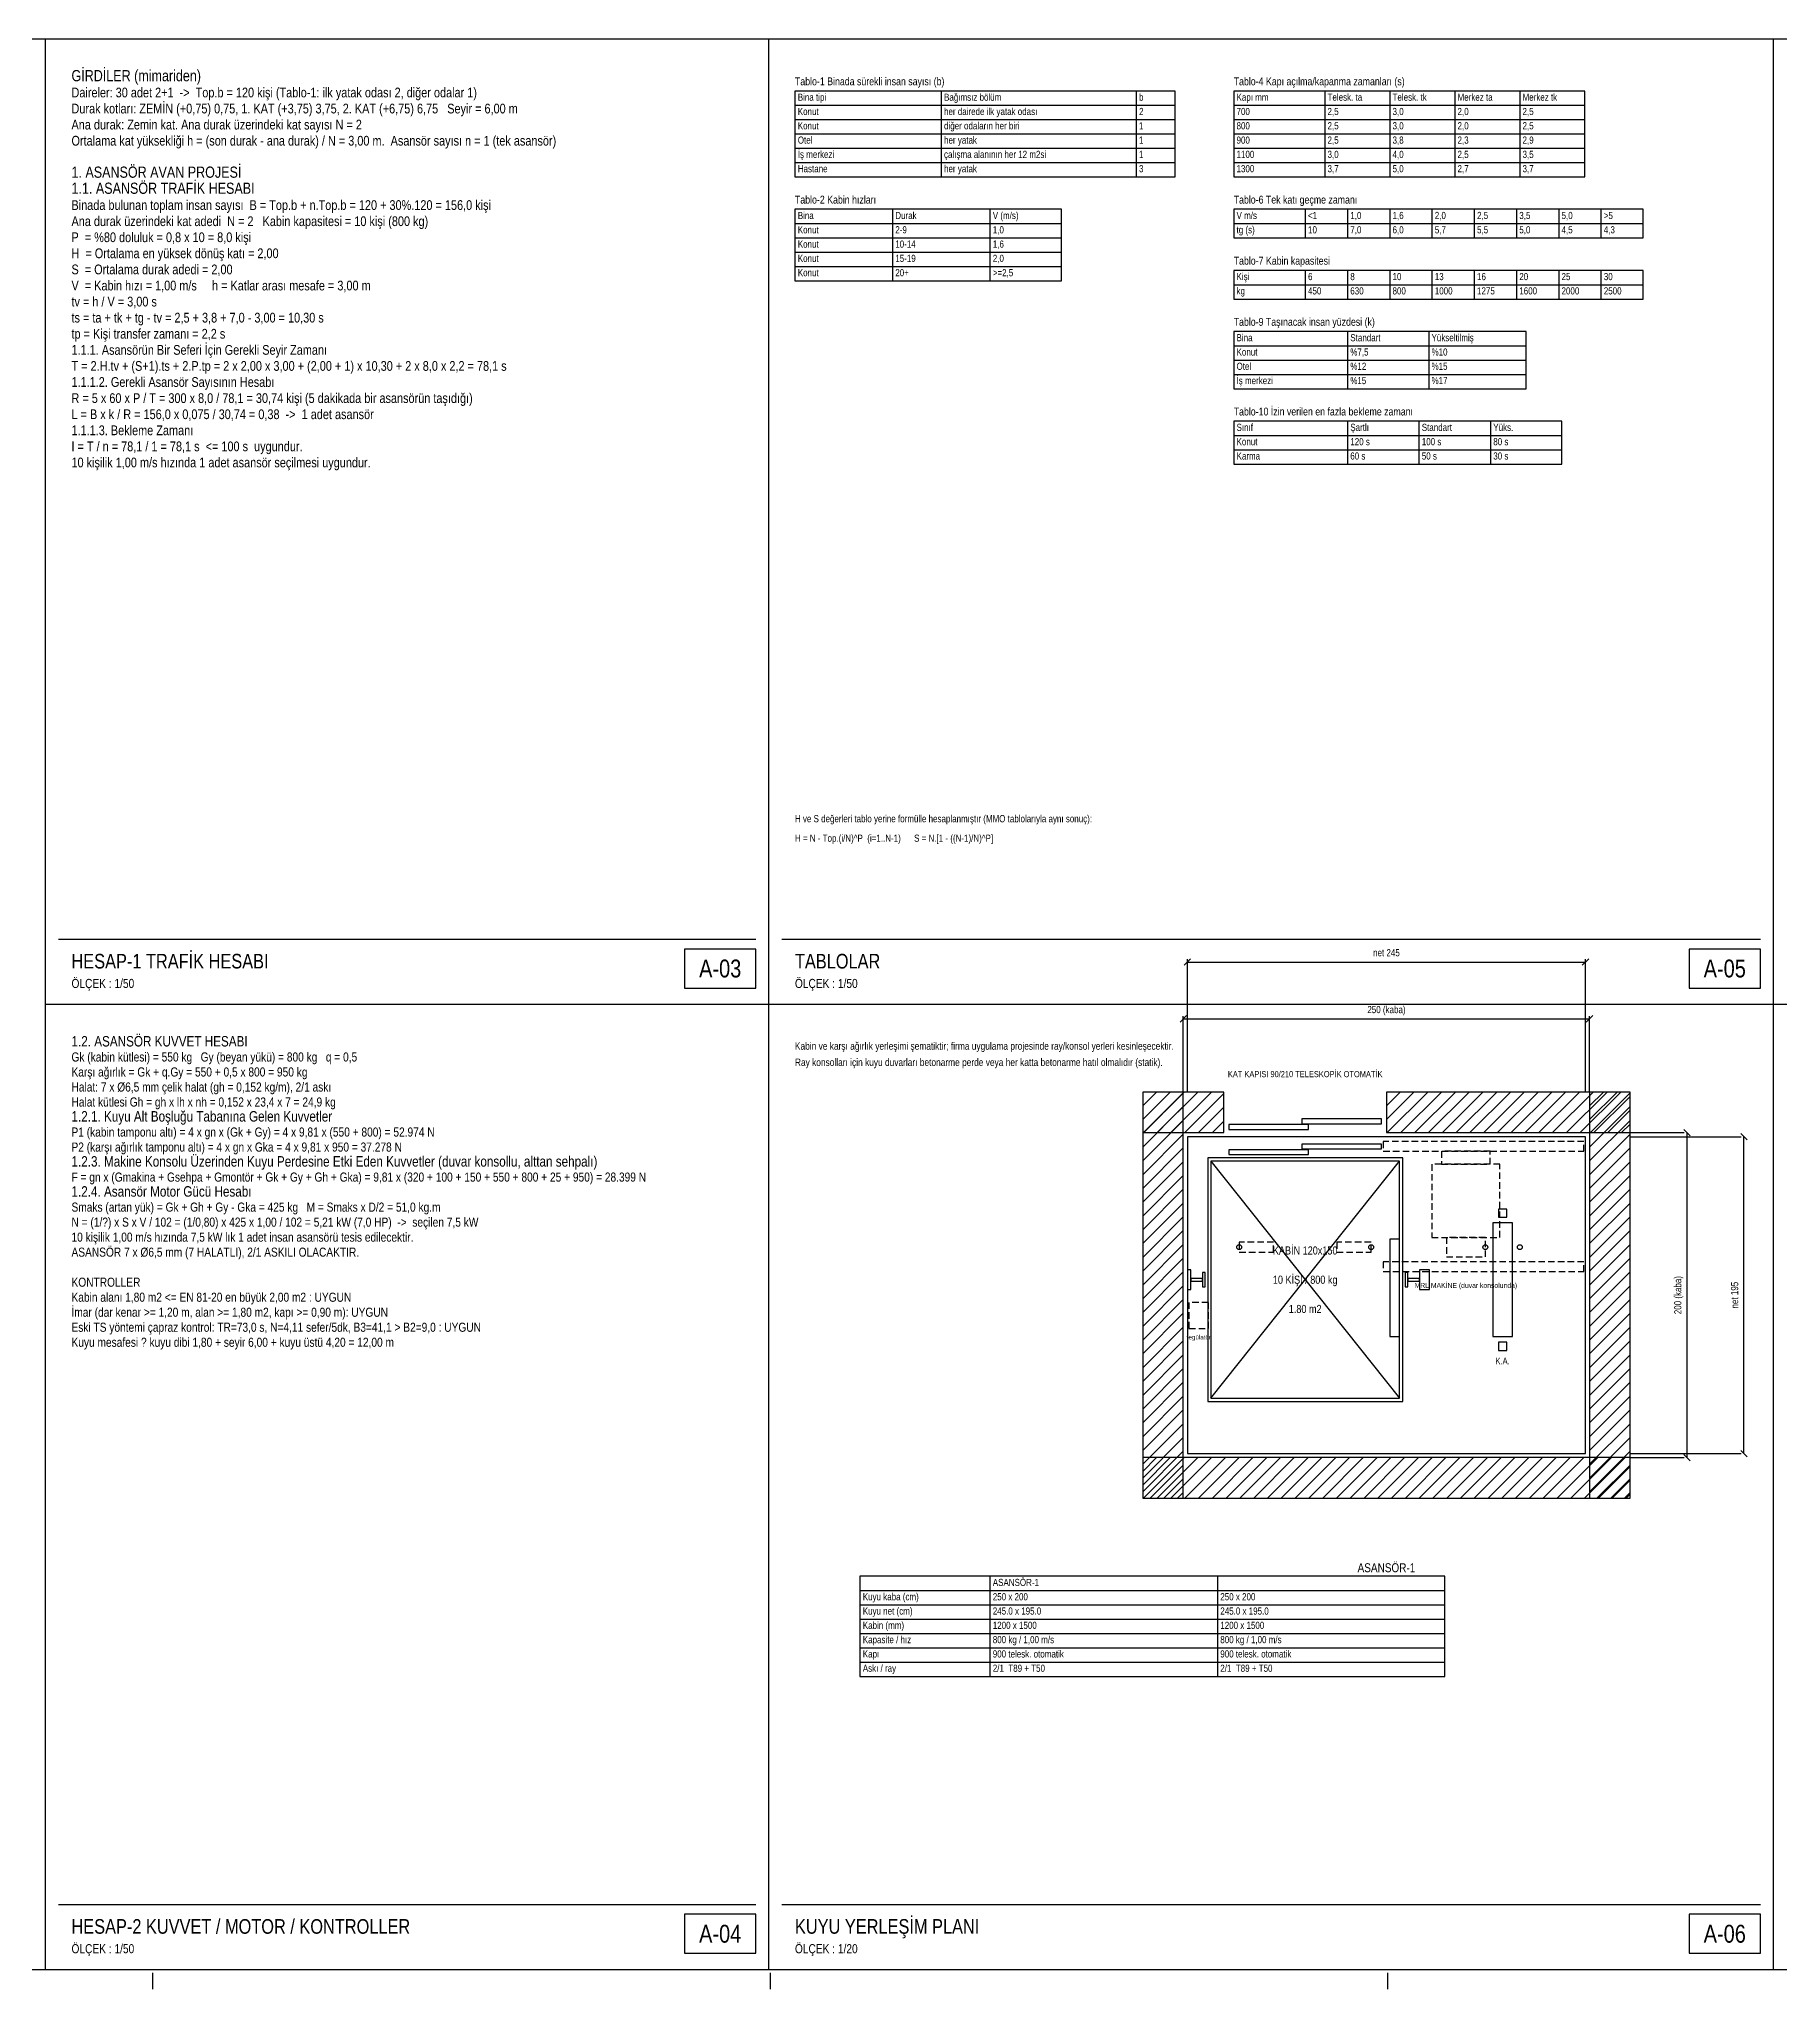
# Model space of a CAD drawing. Header units: centimetres. Extents: x 0 to 13208, y -30 to 2970.
# Drawn here: x 3725 to 6403, y -30 to 2970 of the extents above; entities that cross this region are included whole.
import ezdxf
from ezdxf.enums import TextEntityAlignment as Align

# ---------------------------------------------------------------- set-up
doc = ezdxf.new("R2010")
doc.units = ezdxf.units.CM
doc.linetypes.add('CENTER', pattern=[40, 25, -5, 5, -5])
doc.linetypes.add('DASHED', pattern=[15, 10, -5])
for name, color, linetype in [('SCOTT-ANTET', 4, 'CONTINUOUS'), ('SCOTT-BASLIK', 5, 'CONTINUOUS'), ('SCOTT-CERCEVE', 7, 'CONTINUOUS'), ('SCOTT-DUVAR', 7, 'CONTINUOUS'), ('SCOTT-EKSEN', 8, 'CENTER'), ('SCOTT-HALAT', 6, 'CONTINUOUS'), ('SCOTT-KA', 30, 'CONTINUOUS'), ('SCOTT-KABIN', 5, 'CONTINUOUS'), ('SCOTT-KAPI', 3, 'CONTINUOUS'), ('SCOTT-MOTOR', 6, 'CONTINUOUS'), ('SCOTT-MOTOR-GIZLI', 6, 'DASHED'), ('SCOTT-OLCU', 3, 'CONTINUOUS'), ('SCOTT-RAY', 1, 'CONTINUOUS'), ('SCOTT-SIVA', 8, 'CONTINUOUS'), ('SCOTT-TABLO', 4, 'CONTINUOUS'), ('SCOTT-TARAMA', 8, 'CONTINUOUS'), ('SCOTT-UYARI', 1, 'CONTINUOUS'), ('SCOTT-YAZI', 4, 'CONTINUOUS')]:
    doc.layers.add(name, color=color, linetype=linetype)
doc.styles.get("Standard").update_dxf_attribs({"font": 'arial.ttf', "width": 0.8})

msp = doc.modelspace()

# ---------------------------------------------------------------- linework, layer by layer
at = {"layer": 'SCOTT-ANTET'}
for p, q in [((3754.8, 1585), (4827.8, 1585)), ((4867.8, 1585), (6373.3, 1585)), ((3754.8, 100), (4827.8, 100)), ((4867.8, 100), (6373.3, 100))]:
    msp.add_line(p, q, dxfattribs=at)
for points in [[(4717.8, 1510), (4827.8, 1510), (4827.8, 1570), (4717.8, 1570)], [(6263.3, 1510), (6373.3, 1510), (6373.3, 1570), (6263.3, 1570)], [(4717.8, 25), (4827.8, 25), (4827.8, 85), (4717.8, 85)], [(6263.3, 25), (6373.3, 25), (6373.3, 85), (6263.3, 85)]]:
    msp.add_lwpolyline(points, close=True, dxfattribs=at)
at = {"layer": 'SCOTT-CERCEVE'}
for p, q in [((3734.8, 0), (3734.8, 2970)), ((4847.8, 0), (4847.8, 2970)), ((6393.3, 0), (6393.3, 2970)), ((3734.8, 1485), (4847.8, 1485)), ((4847.8, 1485), (6393.3, 1485)), ((6393.3, 1485), (8855.4, 1485))]:
    msp.add_line(p, q, dxfattribs=at)
for points in [[(0, 0), (13207.9, 0), (13207.9, 2970), (0, 2970)], [(100, 0), (13182.9, 0), (13182.9, 2970), (100, 2970)]]:
    msp.add_lwpolyline(points, close=True, dxfattribs=at)
at = {"layer": 'SCOTT-DUVAR'}
for points in [[(5422.8, 725), (5485.3, 725), (5485.3, 1350), (5422.8, 1350)], [(5422.8, 1287.5), (5547.8, 1287.5), (5547.8, 1350), (5422.8, 1350)], [(5797.8, 1287.5), (6172.8, 1287.5), (6172.8, 1350), (5797.8, 1350)], [(6110.3, 725), (6172.8, 725), (6172.8, 1350), (6110.3, 1350)], [(5422.8, 725), (6172.8, 725), (6172.8, 787.5), (5422.8, 787.5)]]:
    msp.add_lwpolyline(points, close=True, dxfattribs=at)
at = {"layer": 'SCOTT-EKSEN'}
for p, q in [((3900, -30), (3900, -5)), ((4850, -30), (4850, -5)), ((5800, -30), (5800, -5))]:
    msp.add_line(p, q, dxfattribs=at)
at = {"layer": 'SCOTT-HALAT'}
for centre in [(5571.3, 1111.2), (5774.3, 1111.2), (5950, 1111.2), (6003, 1111.2)]:
    msp.add_circle(centre, 3.75, dxfattribs=at)
at = {"layer": 'SCOTT-KA'}
msp.add_lwpolyline([(5961.5, 973.8), (5991.5, 973.8), (5991.5, 1148.8), (5961.5, 1148.8)], close=True, dxfattribs=at)
at = {"layer": 'SCOTT-KABIN'}
for p, q in [((5527.8, 878.8), (5817.8, 1243.8)), ((5527.8, 1243.8), (5817.8, 878.8))]:
    msp.add_line(p, q, dxfattribs=at)
for points in [[(5522.8, 873.8), (5822.8, 873.8), (5822.8, 1248.8), (5522.8, 1248.8)], [(5527.8, 878.8), (5817.8, 878.8), (5817.8, 1243.8), (5527.8, 1243.8)], [(5802.8, 973.8), (5817.8, 973.8), (5817.8, 1123.8), (5802.8, 1123.8)]]:
    msp.add_lwpolyline(points, close=True, dxfattribs=at)
at = {"layer": 'SCOTT-KAPI'}
for points in [[(5555.3, 1292.5), (5677.8, 1292.5), (5677.8, 1300), (5555.3, 1300)], [(5667.8, 1301.2), (5790.3, 1301.2), (5790.3, 1308.8), (5667.8, 1308.8)], [(5555.3, 1253.8), (5677.8, 1253.8), (5677.8, 1261.2), (5555.3, 1261.2)], [(5667.8, 1262.5), (5790.3, 1262.5), (5790.3, 1270), (5667.8, 1270)]]:
    msp.add_lwpolyline(points, close=True, dxfattribs=at)
at = {"layer": 'SCOTT-MOTOR-GIZLI'}
for points in [[(5792.8, 1258.8), (6101.5, 1258.8), (6101.5, 1273.8), (5792.8, 1273.8)], [(5867.5, 1126.2), (5972.5, 1126.2), (5972.5, 1238.8), (5867.5, 1238.8)], [(5882.5, 1238.8), (5957.5, 1238.8), (5957.5, 1258.8), (5882.5, 1258.8)], [(5571.3, 1103.8), (5624.3, 1103.8), (5624.3, 1118.8), (5571.3, 1118.8)], [(5721.3, 1103.8), (5774.3, 1103.8), (5774.3, 1118.8), (5721.3, 1118.8)], [(5890, 1096.2), (5950, 1096.2), (5950, 1126.2), (5890, 1126.2)], [(5792.8, 1073.8), (6101.5, 1073.8), (6101.5, 1088.8), (5792.8, 1088.8)], [(5494, 986.2), (5524, 986.2), (5524, 1026.2), (5494, 1026.2)]]:
    msp.add_lwpolyline(points, close=True, dxfattribs=at)
at = {"layer": 'SCOTT-OLCU'}
for p, q in [((5486.6, 1545), (5496.5, 1555)), ((5491.5, 1350), (5491.5, 1554.4)), ((5491.5, 1550), (6104, 1550)), ((6099.1, 1545), (6109, 1555)), ((6104, 1350), (6104, 1554.4)), ((5480.3, 1457.5), (5490.2, 1467.5)), ((5485.3, 1350), (5485.3, 1466.9)), ((5485.3, 1462.5), (6110.3, 1462.5)), ((6105.3, 1457.5), (6115.2, 1467.5)), ((6110.3, 1350), (6110.3, 1466.9)), ((6265.2, 1282.5), (6255.3, 1292.5)), ((6172.8, 1287.5), (6255.9, 1287.5)), ((6172.8, 1281.2), (6343.4, 1281.2)), ((6260.3, 787.5), (6260.3, 1287.5)), ((6352.7, 1276.3), (6342.8, 1286.2)), ((6347.8, 793.8), (6347.8, 1281.2)), ((6172.8, 793.8), (6343.4, 793.8)), ((6172.8, 787.5), (6255.9, 787.5)), ((6265.2, 782.5), (6255.3, 792.5)), ((6352.7, 788.8), (6342.8, 798.7))]:
    msp.add_line(p, q, dxfattribs=at)
at = {"layer": 'SCOTT-RAY'}
for points in [[(5970.3, 1157.5), (5982.8, 1157.5), (5982.8, 1170), (5970.3, 1170)], [(5491.5, 1046.2), (5496.8, 1046.2), (5496.8, 1076.2), (5491.5, 1076.2)], [(5496.8, 1059.2), (5515, 1059.2), (5515, 1063.2), (5496.8, 1063.2)], [(5515, 1050.1), (5519, 1050.1), (5519, 1072.4), (5515, 1072.4)], [(5826.5, 1050.1), (5830.5, 1050.1), (5830.5, 1072.4), (5826.5, 1072.4)], [(5830.5, 1059.2), (5848.8, 1059.2), (5848.8, 1063.2), (5830.5, 1063.2)], [(5848.8, 1046.2), (5863.8, 1046.2), (5863.8, 1076.2), (5848.8, 1076.2)], [(5970.3, 952.5), (5982.8, 952.5), (5982.8, 965), (5970.3, 965)]]:
    msp.add_lwpolyline(points, close=True, dxfattribs=at)
at = {"layer": 'SCOTT-SIVA'}
msp.add_lwpolyline([(5491.5, 793.8), (6104, 793.8), (6104, 1281.2), (5491.5, 1281.2)], close=True, dxfattribs=at)
at = {"layer": 'SCOTT-TABLO'}
for p, q in [((5112.8, 2890), (5112.8, 2758)), ((5412.8, 2890), (5412.8, 2758)), ((5702.8, 2890), (5702.8, 2758)), ((5802.8, 2890), (5802.8, 2758)), ((5902.8, 2890), (5902.8, 2758)), ((6002.8, 2890), (6002.8, 2758)), ((4887.8, 2868), (5472.8, 2868)), ((5562.8, 2868), (6102.8, 2868)), ((4887.8, 2846), (5472.8, 2846)), ((4887.8, 2824), (5472.8, 2824)), ((5562.8, 2846), (6102.8, 2846)), ((5562.8, 2824), (6102.8, 2824)), ((4887.8, 2802), (5472.8, 2802)), ((5562.8, 2802), (6102.8, 2802)), ((4887.8, 2780), (5472.8, 2780)), ((5562.8, 2780), (6102.8, 2780)), ((5037.8, 2708), (5037.8, 2598)), ((5187.8, 2708), (5187.8, 2598)), ((5672.8, 2708), (5672.8, 2664)), ((5737.8, 2708), (5737.8, 2664)), ((5802.8, 2708), (5802.8, 2664)), ((5867.8, 2708), (5867.8, 2664)), ((5932.8, 2708), (5932.8, 2664)), ((5997.8, 2708), (5997.8, 2664)), ((6062.8, 2708), (6062.8, 2664)), ((6127.8, 2708), (6127.8, 2664)), ((4887.8, 2686), (5297.8, 2686)), ((5562.8, 2686), (6192.8, 2686)), ((4887.8, 2664), (5297.8, 2664)), ((4887.8, 2642), (5297.8, 2642)), ((4887.8, 2620), (5297.8, 2620)), ((5672.8, 2614), (5672.8, 2570)), ((5737.8, 2614), (5737.8, 2570)), ((5802.8, 2614), (5802.8, 2570)), ((5867.8, 2614), (5867.8, 2570)), ((5932.8, 2614), (5932.8, 2570)), ((5997.8, 2614), (5997.8, 2570)), ((6062.8, 2614), (6062.8, 2570)), ((6127.8, 2614), (6127.8, 2570)), ((5562.8, 2592), (6192.8, 2592)), ((5737.8, 2520), (5737.8, 2432)), ((5862.8, 2520), (5862.8, 2432)), ((5562.8, 2498), (6012.8, 2498)), ((5562.8, 2476), (6012.8, 2476)), ((5562.8, 2454), (6012.8, 2454)), ((5737.8, 2382), (5737.8, 2316)), ((5847.8, 2382), (5847.8, 2316)), ((5957.8, 2382), (5957.8, 2316)), ((5562.8, 2360), (6067.8, 2360)), ((5562.8, 2338), (6067.8, 2338)), ((5187.8, 605), (5187.8, 451)), ((5537.8, 605), (5537.8, 451)), ((4987.8, 583), (5887.8, 583)), ((4987.8, 561), (5887.8, 561)), ((4987.8, 539), (5887.8, 539)), ((4987.8, 517), (5887.8, 517)), ((4987.8, 495), (5887.8, 495)), ((4987.8, 473), (5887.8, 473))]:
    msp.add_line(p, q, dxfattribs=at)
for points in [[(4887.8, 2758), (5472.8, 2758), (5472.8, 2890), (4887.8, 2890)], [(5562.8, 2758), (6102.8, 2758), (6102.8, 2890), (5562.8, 2890)], [(4887.8, 2598), (5297.8, 2598), (5297.8, 2708), (4887.8, 2708)], [(5562.8, 2664), (6192.8, 2664), (6192.8, 2708), (5562.8, 2708)], [(5562.8, 2570), (6192.8, 2570), (6192.8, 2614), (5562.8, 2614)], [(5562.8, 2432), (6012.8, 2432), (6012.8, 2520), (5562.8, 2520)], [(5562.8, 2316), (6067.8, 2316), (6067.8, 2382), (5562.8, 2382)], [(4987.8, 451), (5887.8, 451), (5887.8, 605), (4987.8, 605)]]:
    msp.add_lwpolyline(points, close=True, dxfattribs=at)
at = {"layer": 'SCOTT-TARAMA'}
for p, q in [((5422.8, 1328.8), (5444, 1350)), ((5422.8, 1307.6), (5465.2, 1350)), ((5422.8, 1328.8), (5444, 1350)), ((5422.8, 1307.6), (5465.2, 1350)), ((5423.9, 1287.5), (5486.4, 1350)), ((5445.1, 1287.5), (5507.6, 1350)), ((5466.3, 1287.5), (5528.8, 1350)), ((5797.8, 1328.8), (5819, 1350)), ((5797.8, 1307.6), (5840.2, 1350)), ((5798.9, 1287.5), (5861.4, 1350)), ((5820.1, 1287.5), (5882.6, 1350)), ((5841.3, 1287.5), (5903.8, 1350)), ((5862.5, 1287.5), (5925, 1350)), ((5883.8, 1287.5), (5946.3, 1350)), ((5905, 1287.5), (5967.5, 1350)), ((5926.2, 1287.5), (5988.7, 1350)), ((5947.4, 1287.5), (6009.9, 1350)), ((5968.6, 1287.5), (6031.1, 1350)), ((5989.8, 1287.5), (6052.3, 1350)), ((6011, 1287.5), (6073.5, 1350)), ((6032.2, 1287.5), (6094.7, 1350)), ((6053.5, 1287.5), (6116, 1350)), ((6074.7, 1287.5), (6137.2, 1350)), ((6095.9, 1287.5), (6158.4, 1350)), ((6110.3, 1328.8), (6131.5, 1350)), ((6110.3, 1307.6), (6152.7, 1350)), ((5422.8, 1286.4), (5485.3, 1348.9)), ((5422.8, 1265.1), (5485.3, 1327.6)), ((5487.5, 1287.5), (5547.8, 1347.7)), ((5508.8, 1287.5), (5547.8, 1326.5)), ((6110.3, 1286.4), (6172.8, 1348.9)), ((6110.3, 1265.1), (6172.8, 1327.6)), ((6117.1, 1287.5), (6172.8, 1343.2)), ((6138.3, 1287.5), (6172.8, 1322)), ((5422.8, 1243.9), (5485.3, 1306.4)), ((5530, 1287.5), (5547.8, 1305.3)), ((6110.3, 1243.9), (6172.8, 1306.4)), ((6159.5, 1287.5), (6172.8, 1300.7)), ((5422.8, 1222.7), (5485.3, 1285.2)), ((5422.8, 1201.5), (5485.3, 1264)), ((6110.3, 1222.7), (6172.8, 1285.2)), ((6110.3, 1201.5), (6172.8, 1264)), ((5422.8, 1180.3), (5485.3, 1242.8)), ((6110.3, 1180.3), (6172.8, 1242.8)), ((5422.8, 1159.1), (5485.3, 1221.6)), ((5422.8, 1137.9), (5485.3, 1200.4)), ((6110.3, 1159.1), (6172.8, 1221.6)), ((6110.3, 1137.9), (6172.8, 1200.4)), ((5422.8, 1116.7), (5485.3, 1179.2)), ((6110.3, 1116.7), (6172.8, 1179.2)), ((5422.8, 1095.4), (5485.3, 1157.9)), ((6110.3, 1095.4), (6172.8, 1157.9)), ((5422.8, 1074.2), (5485.3, 1136.7)), ((5422.8, 1053), (5485.3, 1115.5)), ((6110.3, 1074.2), (6172.8, 1136.7)), ((6110.3, 1053), (6172.8, 1115.5)), ((5422.8, 1031.8), (5485.3, 1094.3)), ((6110.3, 1031.8), (6172.8, 1094.3)), ((5422.8, 1010.6), (5485.3, 1073.1)), ((5422.8, 989.4), (5485.3, 1051.9)), ((6110.3, 1010.6), (6172.8, 1073.1)), ((6110.3, 989.4), (6172.8, 1051.9)), ((5422.8, 968.2), (5485.3, 1030.7)), ((6110.3, 968.2), (6172.8, 1030.7)), ((5422.8, 947), (5485.3, 1009.5)), ((6110.3, 947), (6172.8, 1009.5)), ((5422.8, 925.7), (5485.3, 988.2)), ((5422.8, 904.5), (5485.3, 967)), ((6110.3, 925.7), (6172.8, 988.2)), ((6110.3, 904.5), (6172.8, 967)), ((5422.8, 883.3), (5485.3, 945.8)), ((6110.3, 883.3), (6172.8, 945.8)), ((5422.8, 862.1), (5485.3, 924.6)), ((5422.8, 840.9), (5485.3, 903.4)), ((6110.3, 862.1), (6172.8, 924.6)), ((6110.3, 840.9), (6172.8, 903.4)), ((5422.8, 819.7), (5485.3, 882.2)), ((6110.3, 819.7), (6172.8, 882.2)), ((5422.8, 798.5), (5485.3, 861)), ((6110.3, 798.5), (6172.8, 861)), ((5422.8, 777.2), (5485.3, 839.7)), ((5422.8, 756), (5485.3, 818.5)), ((6110.3, 777.2), (6172.8, 839.7)), ((6110.3, 756), (6172.8, 818.5)), ((5422.8, 734.8), (5485.3, 797.3)), ((5422.8, 766.3), (5444, 787.5)), ((5422.8, 745.1), (5465.2, 787.5)), ((5423.9, 725), (5486.4, 787.5)), ((5445.1, 725), (5507.6, 787.5)), ((5466.3, 725), (5528.8, 787.5)), ((5487.5, 725), (5550, 787.5)), ((5508.8, 725), (5571.3, 787.5)), ((5530, 725), (5592.5, 787.5)), ((5551.2, 725), (5613.7, 787.5)), ((5572.4, 725), (5634.9, 787.5)), ((5593.6, 725), (5656.1, 787.5)), ((5614.8, 725), (5677.3, 787.5)), ((5636, 725), (5698.5, 787.5)), ((5657.2, 725), (5719.7, 787.5)), ((5678.5, 725), (5741, 787.5)), ((5699.7, 725), (5762.2, 787.5)), ((5720.9, 725), (5783.4, 787.5)), ((5742.1, 725), (5804.6, 787.5)), ((5763.3, 725), (5825.8, 787.5)), ((5784.5, 725), (5847, 787.5)), ((5805.7, 725), (5868.2, 787.5)), ((5826.9, 725), (5889.4, 787.5)), ((5848.2, 725), (5910.7, 787.5)), ((5869.4, 725), (5931.9, 787.5)), ((5890.6, 725), (5953.1, 787.5)), ((5911.8, 725), (5974.3, 787.5)), ((5933, 725), (5995.5, 787.5)), ((5954.2, 725), (6016.7, 787.5)), ((5975.4, 725), (6037.9, 787.5)), ((5996.6, 725), (6059.1, 787.5)), ((6017.9, 725), (6080.4, 787.5)), ((6039.1, 725), (6101.6, 787.5)), ((6060.3, 725), (6122.8, 787.5)), ((6081.5, 725), (6144, 787.5)), ((6102.7, 725), (6165.2, 787.5)), ((6110.3, 734.8), (6172.8, 797.3)), ((5434.1, 725), (5485.3, 776.1)), ((5455.4, 725), (5485.3, 754.9)), ((6121.6, 725), (6172.8, 776.1)), ((6123.9, 725), (6172.8, 773.8)), ((6142.9, 725), (6172.8, 754.9)), ((6145.1, 725), (6172.8, 752.6)), ((5476.6, 725), (5485.3, 733.7)), ((6164.1, 725), (6172.8, 733.7)), ((6166.4, 725), (6172.8, 731.4))]:
    msp.add_line(p, q, dxfattribs=at)

# ---------------------------------------------------------------- texts
at = {"layer": 'SCOTT-ANTET', "width": 0.8}
for s, p in [('A-03', (4772.8, 1540)), ('A-05', (6318.3, 1540)), ('A-04', (4772.8, 55)), ('A-06', (6318.3, 55))]:
    msp.add_text(s, height=27.5, dxfattribs=at).set_placement(p, align=Align.MIDDLE_CENTER)
for s, p in [('ÖLÇEK : 1/50', (3774.8, 1510)), ('ÖLÇEK : 1/50', (4887.8, 1510)), ('ÖLÇEK : 1/50', (3774.8, 25)), ('ÖLÇEK : 1/20', (4887.8, 25))]:
    msp.add_text(s, height=14, dxfattribs=at).set_placement(p)
at = {"layer": 'SCOTT-BASLIK', "width": 0.8}
for s, height, p in [('GİRDİLER (mimariden)', 17.25, (3774.8, 2905)), ('Tablo-1 Binada sürekli insan sayısı (b)', 12.1, (4887.8, 2898.8)), ('Tablo-4 Kapı açılma/kapanma zamanları (s)', 12.1, (5562.8, 2898.8)), ('Bina tipi', 11, (4892.2, 2875)), ('Bağımsız bölüm', 11, (5117.2, 2875)), ('b', 11, (5417.2, 2875)), ('Kapı mm', 11, (5567.2, 2875)), ('Telesk. ta', 11, (5707.2, 2875)), ('Telesk. tk', 11, (5807.2, 2875)), ('Merkez ta', 11, (5907.2, 2875)), ('Merkez tk', 11, (6007.2, 2875)), ('1. ASANSÖR AVAN PROJESİ', 17.25, (3774.8, 2756.5)), ('1.1. ASANSÖR TRAFİK HESABI', 17.25, (3774.8, 2731.8)), ('Tablo-2 Kabin hızları', 12.1, (4887.8, 2716.8)), ('Bina', 11, (4892.2, 2693)), ('Durak', 11, (5042.2, 2693)), ('V (m/s)', 11, (5192.2, 2693)), ('Tablo-6 Tek katı geçme zamanı', 12.1, (5562.8, 2716.8)), ('V m/s', 11, (5567.2, 2693)), ('<1', 11, (5677.2, 2693)), ('1,0', 11, (5742.2, 2693)), ('1,6', 11, (5807.2, 2693)), ('2,0', 11, (5872.2, 2693)), ('2,5', 11, (5937.2, 2693)), ('3,5', 11, (6002.2, 2693)), ('5,0', 11, (6067.2, 2693)), ('>5', 11, (6132.2, 2693)), ('Tablo-7 Kabin kapasitesi', 12.1, (5562.8, 2622.8)), ('Kişi', 11, (5567.2, 2599)), ('6', 11, (5677.2, 2599)), ('8', 11, (5742.2, 2599)), ('10', 11, (5807.2, 2599)), ('13', 11, (5872.2, 2599)), ('16', 11, (5937.2, 2599)), ('20', 11, (6002.2, 2599)), ('25', 11, (6067.2, 2599)), ('30', 11, (6132.2, 2599)), ('Tablo-9 Taşınacak insan yüzdesi (k)', 12.1, (5562.8, 2528.8)), ('Bina', 11, (5567.2, 2505)), ('Standart', 11, (5742.2, 2505)), ('Yükseltilmiş', 11, (5867.2, 2505)), ('Tablo-10 İzin verilen en fazla bekleme zamanı', 12.1, (5562.8, 2390.8)), ('Sınıf', 11, (5567.2, 2367)), ('Şartlı', 11, (5742.2, 2367)), ('Standart', 11, (5852.2, 2367)), ('Yüks.', 11, (5962.2, 2367)), ('HESAP-1 TRAFİK HESABI', 22.5, (3774.8, 1540)), ('TABLOLAR', 22.5, (4887.8, 1540)), ('1.2. ASANSÖR KUVVET HESABI', 16.1, (3774.8, 1420)), ('1.2.1. Kuyu Alt Boşluğu Tabanına Gelen Kuvvetler', 16.1, (3774.8, 1304.5)), ('1.2.3. Makine Konsolu Üzerinden Kuyu Perdesine Etki Eden Kuvvetler (duvar konsollu, alttan sehpalı)', 16.1, (3774.8, 1235.2)), ('1.2.4. Asansör Motor Gücü Hesabı', 16.1, (3774.8, 1189)), ('ASANSÖR-1', 11, (5192.2, 590)), ('HESAP-2 KUVVET / MOTOR / KONTROLLER', 22.5, (3774.8, 55)), ('KUYU YERLEŞİM PLANI', 22.5, (4887.8, 55))]:
    msp.add_text(s, height=height, dxfattribs=at).set_placement(p)
msp.add_text('ASANSÖR-1', height=13.75, dxfattribs=at).set_placement((5797.8, 625), align=Align.TOP_CENTER)
at = {"layer": 'SCOTT-KA', "width": 0.8}
msp.add_text('K.A.', height=10, dxfattribs=at).set_placement((5976.5, 941.2), align=Align.TOP_CENTER)
at = {"layer": 'SCOTT-KABIN', "width": 0.8}
for s, p in [('KABİN 120x150', (5672.8, 1106.2)), ('10 KİŞİ / 800 kg', (5672.8, 1061.2)), ('1.80 m2', (5672.8, 1016.2))]:
    msp.add_text(s, height=12.5, dxfattribs=at).set_placement(p, align=Align.MIDDLE_CENTER)
at = {"layer": 'SCOTT-KAPI', "width": 0.8}
msp.add_text('KAT KAPISI 90/210 TELESKOPİK OTOMATİK', height=9.375, dxfattribs=at).set_placement((5672.8, 1370), align=Align.BOTTOM_CENTER)
at = {"layer": 'SCOTT-MOTOR', "width": 0.8}
for s, height, p in [('MRL MAKİNE (duvar konsolunda)', 7.5, (5920, 1056.2)), ('regülatör', 6.88, (5509, 976.2))]:
    msp.add_text(s, height=height, dxfattribs=at).set_placement(p, align=Align.TOP_CENTER)
at = {"layer": 'SCOTT-OLCU', "width": 0.8}
for s, p in [('net 245', (5797.8, 1555.5)), ('250 (kaba)', (5797.8, 1468))]:
    msp.add_text(s, height=11, dxfattribs=at).set_placement(p, align=Align.BOTTOM_CENTER)
for s, p in [('200 (kaba)', (6254.8, 1037.5)), ('net 195', (6342.3, 1037.5))]:
    msp.add_text(s, height=11, rotation=90, dxfattribs=at).set_placement(p, align=Align.BOTTOM_CENTER)
at = {"layer": 'SCOTT-TABLO', "width": 0.8}
for s, p in [('Konut', (4892.2, 2853)), ('her dairede ilk yatak odası', (5117.2, 2853)), ('2', (5417.2, 2853)), ('700', (5567.2, 2853)), ('2,5', (5707.2, 2853)), ('3,0', (5807.2, 2853)), ('2,0', (5907.2, 2853)), ('2,5', (6007.2, 2853)), ('Otel', (4892.2, 2809)), ('Konut', (4892.2, 2831)), ('diğer odaların her biri', (5117.2, 2831)), ('her yatak', (5117.2, 2809)), ('1', (5417.2, 2831)), ('1', (5417.2, 2809)), ('800', (5567.2, 2831)), ('900', (5567.2, 2809)), ('2,5', (5707.2, 2831)), ('2,5', (5707.2, 2809)), ('3,0', (5807.2, 2831)), ('3,8', (5807.2, 2809)), ('2,0', (5907.2, 2831)), ('2,3', (5907.2, 2809)), ('2,5', (6007.2, 2831)), ('2,9', (6007.2, 2809)), ('İş merkezi', (4892.2, 2787)), ('çalışma alanının her 12 m2si', (5117.2, 2787)), ('1', (5417.2, 2787)), ('1100', (5567.2, 2787)), ('3,0', (5707.2, 2787)), ('4,0', (5807.2, 2787)), ('2,5', (5907.2, 2787)), ('3,5', (6007.2, 2787)), ('Hastane', (4892.2, 2765)), ('her yatak', (5117.2, 2765)), ('3', (5417.2, 2765)), ('1300', (5567.2, 2765)), ('3,7', (5707.2, 2765)), ('5,0', (5807.2, 2765)), ('2,7', (5907.2, 2765)), ('3,7', (6007.2, 2765)), ('Konut', (4892.2, 2671)), ('2-9', (5042.2, 2671)), ('1,0', (5192.2, 2671)), ('tg (s)', (5567.2, 2671)), ('10', (5677.2, 2671)), ('7,0', (5742.2, 2671)), ('6,0', (5807.2, 2671)), ('5,7', (5872.2, 2671)), ('5,5', (5937.2, 2671)), ('5,0', (6002.2, 2671)), ('4,5', (6067.2, 2671)), ('4,3', (6132.2, 2671)), ('Konut', (4892.2, 2649)), ('10-14', (5042.2, 2649)), ('1,6', (5192.2, 2649)), ('Konut', (4892.2, 2627)), ('Konut', (4892.2, 2605)), ('20+', (5042.2, 2605)), ('15-19', (5042.2, 2627)), ('2,0', (5192.2, 2627)), ('>=2,5', (5192.2, 2605)), ('kg', (5567.2, 2577)), ('450', (5677.2, 2577)), ('630', (5742.2, 2577)), ('800', (5807.2, 2577)), ('1000', (5872.2, 2577)), ('1275', (5937.2, 2577)), ('1600', (6002.2, 2577)), ('2000', (6067.2, 2577)), ('2500', (6132.2, 2577)), ('Konut', (5567.2, 2483)), ('%7,5', (5742.2, 2483)), ('%10', (5867.2, 2483)), ('Otel', (5567.2, 2461)), ('%12', (5742.2, 2461)), ('%15', (5867.2, 2461)), ('İş merkezi', (5567.2, 2439)), ('%15', (5742.2, 2439)), ('%17', (5867.2, 2439)), ('Konut', (5567.2, 2345)), ('120 s', (5742.2, 2345)), ('100 s', (5852.2, 2345)), ('80 s', (5962.2, 2345)), ('Karma', (5567.2, 2323)), ('60 s', (5742.2, 2323)), ('50 s', (5852.2, 2323)), ('30 s', (5962.2, 2323)), ('Kuyu kaba (cm)', (4992.2, 568)), ('250 x 200', (5192.2, 568)), ('250 x 200', (5542.2, 568)), ('Kuyu net (cm)', (4992.2, 546)), ('245.0 x 195.0', (5192.2, 546)), ('245.0 x 195.0', (5542.2, 546)), ('Kabin (mm)', (4992.2, 524)), ('Kapasite / hız', (4992.2, 502)), ('800 kg / 1,00 m/s', (5192.2, 502)), ('1200 x 1500', (5192.2, 524)), ('800 kg / 1,00 m/s', (5542.2, 502)), ('1200 x 1500', (5542.2, 524)), ('Kapı', (4992.2, 480)), ('900 telesk. otomatik', (5192.2, 480)), ('900 telesk. otomatik', (5542.2, 480)), ('Askı / ray', (4992.2, 458)), ('2/1  T89 + T50', (5192.2, 458)), ('2/1  T89 + T50', (5542.2, 458))]:
    msp.add_text(s, height=11, dxfattribs=at).set_placement(p)
at = {"layer": 'SCOTT-UYARI', "width": 0.8}
for s, p in [('Kabin ve karşı ağırlık yerleşimi şematiktir; firma uygulama projesinde ray/konsol yerleri kesinleşecektir.', (4887.8, 1415)), ('Ray konsolları için kuyu duvarları betonarme perde veya her katta betonarme hatıl olmalıdır (statik).', (4887.8, 1390))]:
    msp.add_text(s, height=11.5, dxfattribs=at).set_placement(p)
at = {"layer": 'SCOTT-YAZI', "width": 0.8}
for s, height, p in [('Daireler: 30 adet 2+1  ->  Top.b = 120 kişi (Tablo-1: ilk yatak odası 2, diğer odalar 1)', 15, (3774.8, 2880.2)), ('Durak kotları: ZEMİN (+0,75) 0,75, 1. KAT (+3,75) 3,75, 2. KAT (+6,75) 6,75   Seyir = 6,00 m', 15, (3774.8, 2855.5)), ('Ana durak: Zemin kat. Ana durak üzerindeki kat sayısı N = 2', 15, (3774.8, 2830.8)), ('Ortalama kat yüksekliği h = (son durak - ana durak) / N = 3,00 m.  Asansör sayısı n = 1 (tek asansör)', 15, (3774.8, 2806)), ('Binada bulunan toplam insan sayısı  B = Top.b + n.Top.b = 120 + 30%.120 = 156,0 kişi', 15, (3774.8, 2707)), ('Ana durak üzerindeki kat adedi  N = 2   Kabin kapasitesi = 10 kişi (800 kg)', 15, (3774.8, 2682.2)), ('P  = %80 doluluk = 0,8 x 10 = 8,0 kişi', 15, (3774.8, 2657.5)), ('H  = Ortalama en yüksek dönüş katı = 2,00', 15, (3774.8, 2632.8)), ('S  = Ortalama durak adedi = 2,00', 15, (3774.8, 2608)), ('V  = Kabin hızı = 1,00 m/s     h = Katlar arası mesafe = 3,00 m', 15, (3774.8, 2583.2)), ('tv = h / V = 3,00 s', 15, (3774.8, 2558.5)), ('ts = ta + tk + tg - tv = 2,5 + 3,8 + 7,0 - 3,00 = 10,30 s', 15, (3774.8, 2533.8)), ('tp = Kişi transfer zamanı = 2,2 s', 15, (3774.8, 2509)), ('1.1.1. Asansörün Bir Seferi İçin Gerekli Seyir Zamanı', 15, (3774.8, 2484.2)), ('T = 2.H.tv + (S+1).ts + 2.P.tp = 2 x 2,00 x 3,00 + (2,00 + 1) x 10,30 + 2 x 8,0 x 2,2 = 78,1 s', 15, (3774.8, 2459.5)), ('1.1.1.2. Gerekli Asansör Sayısının Hesabı', 15, (3774.8, 2434.8)), ('R = 5 x 60 x P / T = 300 x 8,0 / 78,1 = 30,74 kişi (5 dakikada bir asansörün taşıdığı)', 15, (3774.8, 2410)), ('L = B x k / R = 156,0 x 0,075 / 30,74 = 0,38  ->  1 adet asansör', 15, (3774.8, 2385.2)), ('1.1.1.3. Bekleme Zamanı', 15, (3774.8, 2360.5)), ('I = T / n = 78,1 / 1 = 78,1 s  <= 100 s  uygundur.', 15, (3774.8, 2335.8)), ('10 kişilik 1,00 m/s hızında 1 adet asansör seçilmesi uygundur.', 15, (3774.8, 2311)), ('H ve S değerleri tablo yerine formülle hesaplanmıştır (MMO tablolarıyla aynı sonuç):', 11, (4887.8, 1765)), ('H = N - Top.(i/N)^P  (i=1..N-1)      S = N.[1 - ((N-1)/N)^P]', 11, (4887.8, 1735)), ('Gk (kabin kütlesi) = 550 kg   Gy (beyan yükü) = 800 kg   q = 0,5', 14, (3774.8, 1396.9)), ('Karşı ağırlık = Gk + q.Gy = 550 + 0,5 x 800 = 950 kg', 14, (3774.8, 1373.8)), ('Halat: 7 x %%c6,5 mm çelik halat (gh = 0,152 kg/m), 2/1 askı', 14, (3774.8, 1350.7)), ('Halat kütlesi Gh = gh x lh x nh = 0,152 x 23,4 x 7 = 24,9 kg', 14, (3774.8, 1327.6)), ('P1 (kabin tamponu altı) = 4 x gn x (Gk + Gy) = 4 x 9,81 x (550 + 800) = 52.974 N', 14, (3774.8, 1281.4)), ('P2 (karşı ağırlık tamponu altı) = 4 x gn x Gka = 4 x 9,81 x 950 = 37.278 N', 14, (3774.8, 1258.3)), ('F = gn x (Gmakina + Gsehpa + Gmontör + Gk + Gy + Gh + Gka) = 9,81 x (320 + 100 + 150 + 550 + 800 + 25 + 950) = 28.399 N', 14, (3774.8, 1212.1)), ('Smaks (artan yük) = Gk + Gh + Gy - Gka = 425 kg   M = Smaks x D/2 = 51,0 kg.m', 14, (3774.8, 1165.9)), ('N = (1/?) x S x V / 102 = (1/0,80) x 425 x 1,00 / 102 = 5,21 kW (7,0 HP)  ->  seçilen 7,5 kW', 14, (3774.8, 1142.8)), ('ASANSÖR 7 x %%c6,5 mm (7 HALATLI), 2/1 ASKILI OLACAKTIR.', 14, (3774.8, 1096.6)), ('10 kişilik 1,00 m/s hızında 7,5 kW lık 1 adet insan asansörü tesis edilecektir.', 14, (3774.8, 1119.7)), ('KONTROLLER', 14, (3774.8, 1050.4)), ('Kabin alanı 1,80 m2 <= EN 81-20 en büyük 2,00 m2 : UYGUN', 14, (3774.8, 1027.3)), ('İmar (dar kenar >= 1,20 m, alan >= 1,80 m2, kapı >= 0,90 m): UYGUN', 14, (3774.8, 1004.2)), ('Eski TS yöntemi çapraz kontrol: TR=73,0 s, N=4,11 sefer/5dk, B3=41,1 > B2=9,0 : UYGUN', 14, (3774.8, 981.1)), ('Kuyu mesafesi ? kuyu dibi 1,80 + seyir 6,00 + kuyu üstü 4,20 = 12,00 m', 14, (3774.8, 958))]:
    msp.add_text(s, height=height, dxfattribs=at).set_placement(p)

doc.saveas('drawing.dxf')
